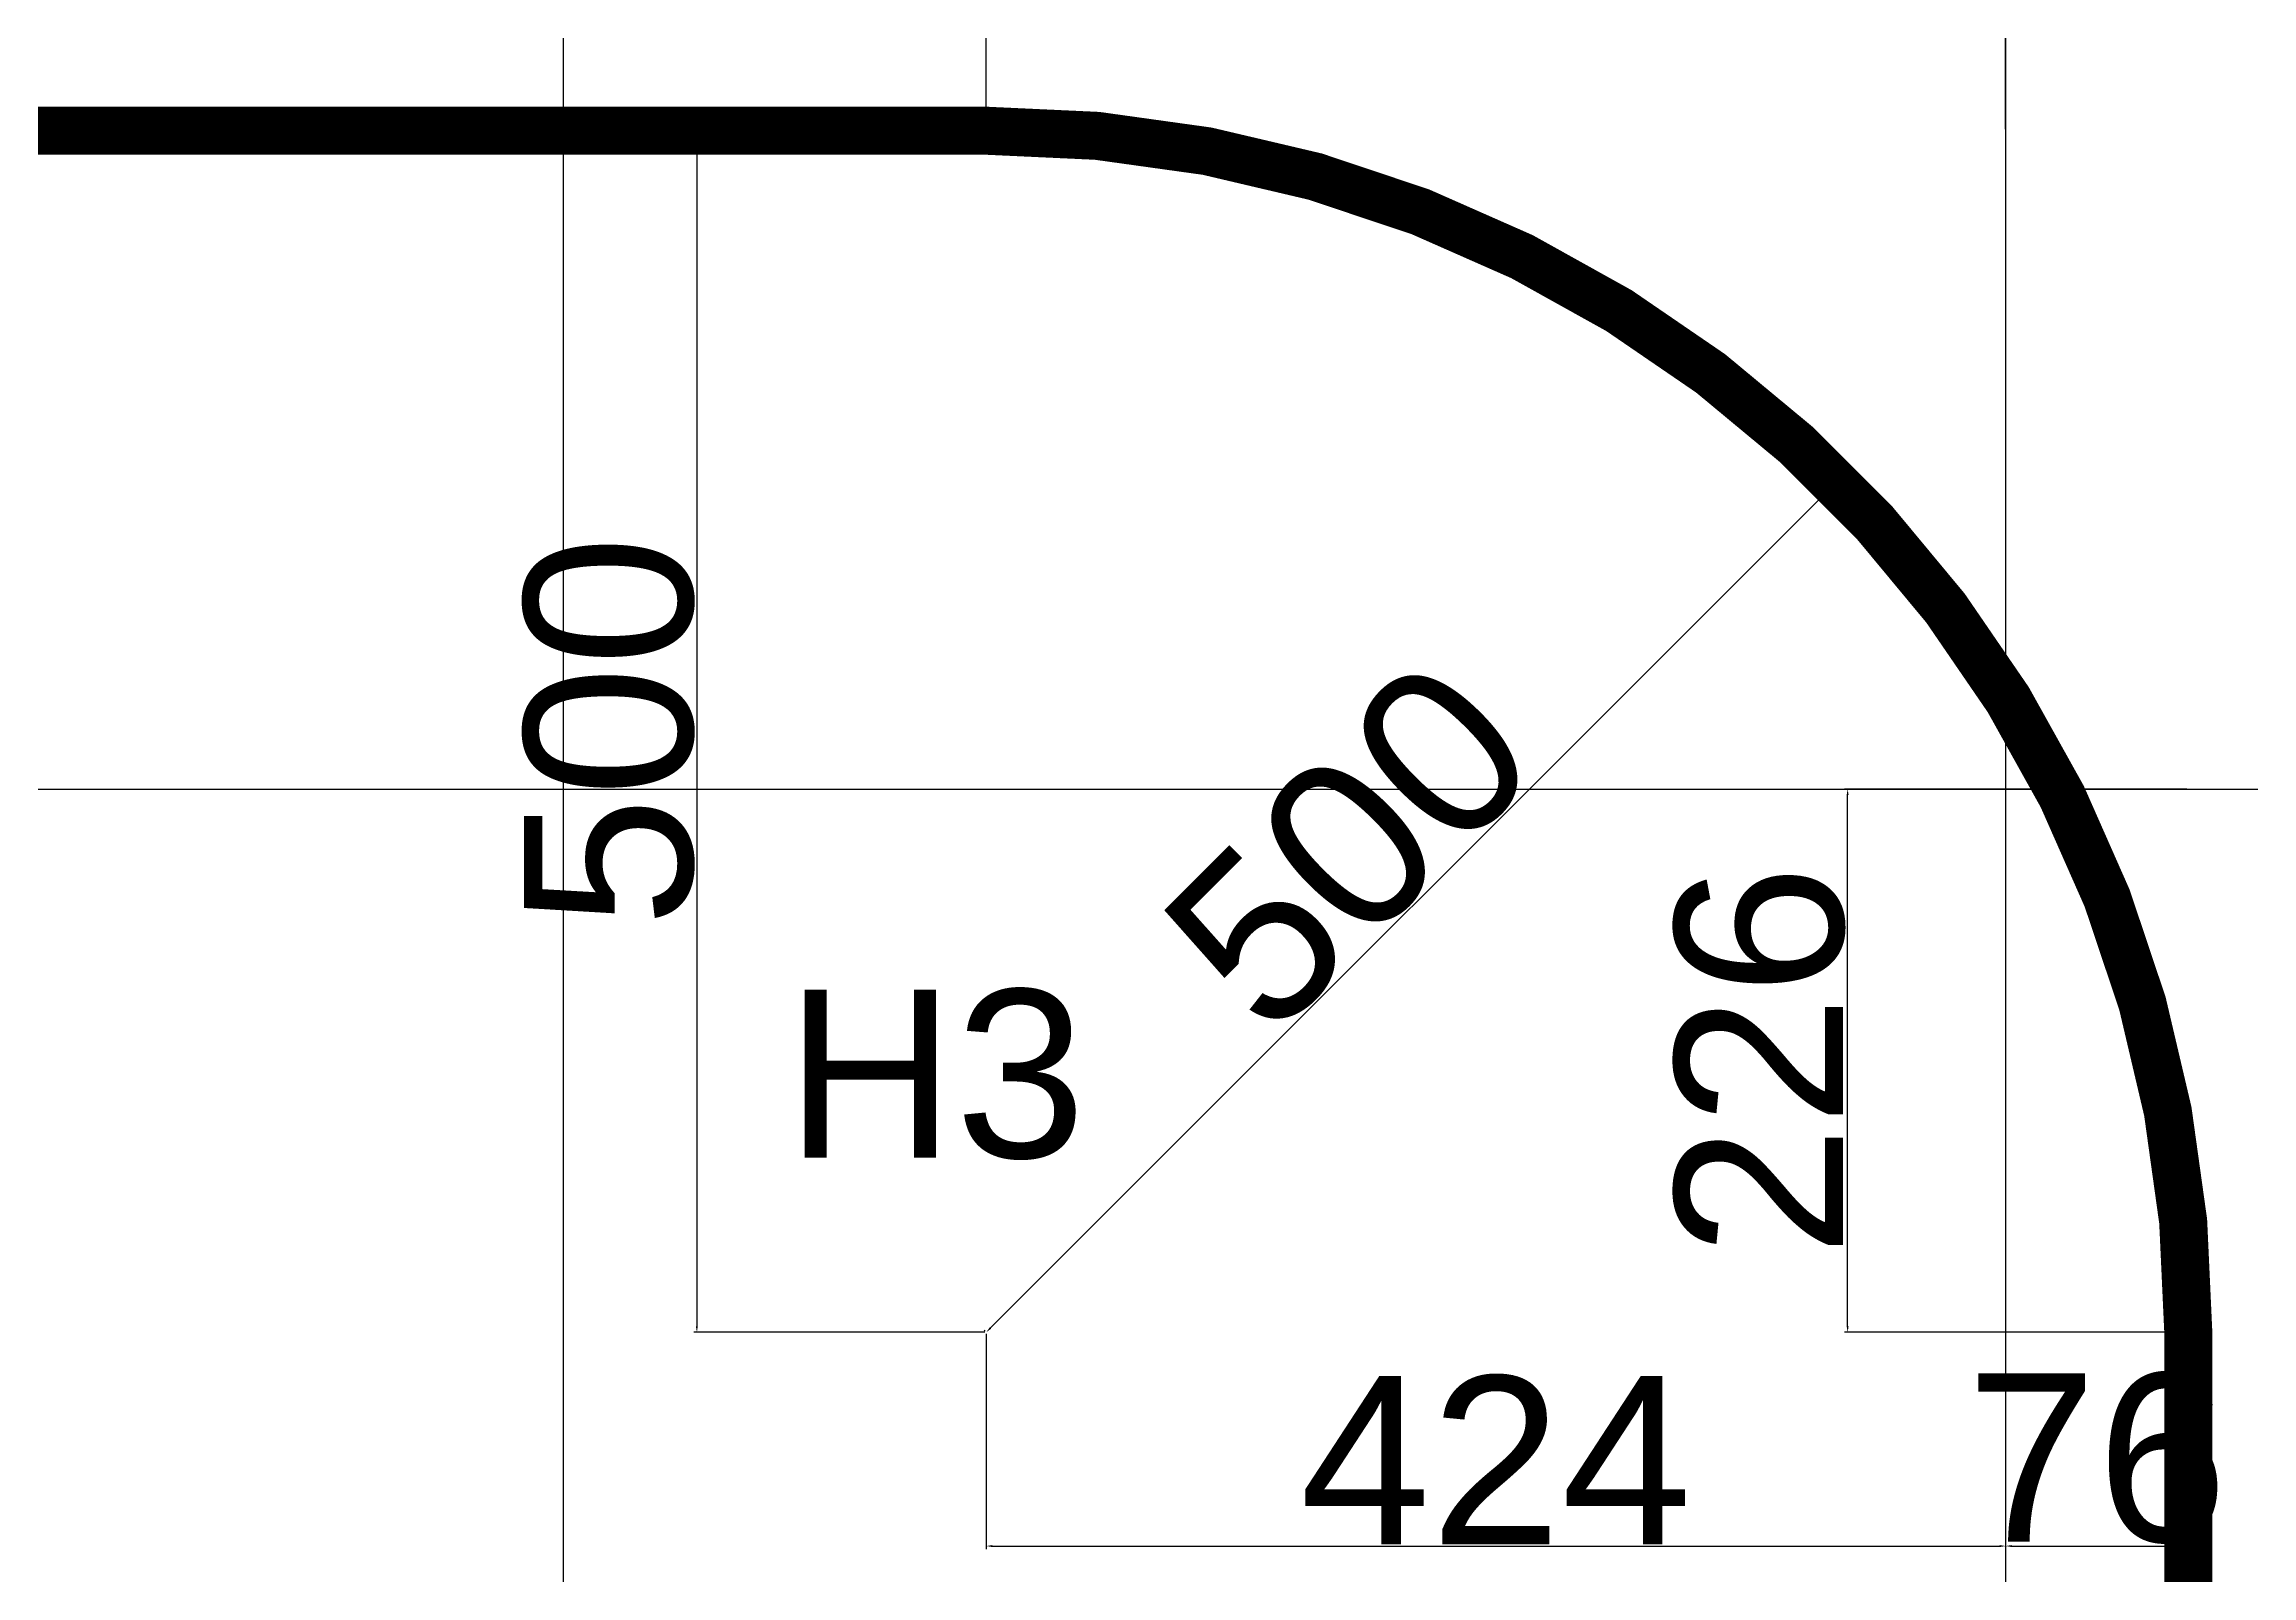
# Model space of a CAD drawing. Header units: millimetres. Extents: x 0 to 6090, y -6000 to 101.
# Drawn here: x 3984 to 4902, y -1527 to -890 of the extents above; entities that cross this region are included whole.
import ezdxf

# ---------------------------------------------------------------- set-up
doc = ezdxf.new("R2010")
doc.units = ezdxf.units.MM
doc.layers.add('high_way', color=7, linetype='Continuous', lineweight=40)
doc.styles.get("Standard").update_dxf_attribs({"font": 'arial.ttf'})
doc.dimstyles.new('ISO-25', dxfattribs={"dimtxt": 2.5, "dimasz": 2.5, "dimexe": 1.25, "dimexo": 0.625, "dimtad": 1, "dimtxsty": 'Standard', "dimcen": 2.5, "dimadec": 0, "dimazin": 0, "dimtfac": 1, "dimtmove": 0, "dimatfit": 3, "dimfxl": 1, "dimarcsym": 0})

# ---------------------------------------------------------------- blocks, each defined once
blk = doc.blocks.new('*U1')
at = {"layer": 'Defpoints'}
blk.add_line((0, 3000), (0, -3000), dxfattribs=at)
blk = doc.blocks.new('*U2')
at = {"layer": 'Defpoints', "color": 0, "linetype": 'ByBlock', "lineweight": -2, "transparency": 16777216}
for p in [(4200, 20), (4800, 20), (4200, 10), (4800, 10), (4200, 0), (4800, 0)]:
    blk.add_blockref('*U1', p, dxfattribs=at)
blk = doc.blocks.new('*U3')
at = {"layer": 'Defpoints'}
blk.add_line((-3000, 0), (3000, 0), dxfattribs=at)
blk = doc.blocks.new('*U4')
at = {"layer": 'Defpoints', "color": 0, "linetype": 'ByBlock', "lineweight": -2, "transparency": 16777216}
for p in [(0, 4800), (10, 4800), (20, 4800), (30, 4800), (40, 4800), (50, 4800), (60, 4800), (70, 4800), (80, 4800), (90, 4800)]:
    blk.add_blockref('*U3', p, dxfattribs=at)
blk = doc.blocks.new('*D20')
at = {"layer": 'Defpoints', "color": 0, "lineweight": -2, "transparency": 16777216}
for p, q in [((4376, -925.38), (4376, -854.93)), ((4378.5, -856.18), (4797.5, -856.18)), ((4800, -925.38), (4800, -854.93))]:
    blk.add_line(p, q, dxfattribs=at)
at = {"layer": 'Defpoints', "color": 0, "transparency": 16777216}
for p in [(4800, -856.18), (4376, -926), (4800, -926)]:
    blk.add_point(p, dxfattribs=at)
for points in [[(4378.5, -855.76), (4378.5, -856.6), (4376, -856.18)], [(4797.5, -855.76), (4797.5, -856.6), (4800, -856.18)]]:
    blk.add_solid(points, dxfattribs=at)
at = {"layer": 'Defpoints', "color": 0, "transparency": 16777216, "insert": (4588, -820.41), "char_height": 2.5, "attachment_point": 5}
blk.add_mtext('{\\H28x;424}', dxfattribs=at)
blk = doc.blocks.new('*D22')
at = {"layer": 'Defpoints', "color": 0, "lineweight": -2, "transparency": 16777216}
for p, q in [((4375.38, -926), (4254.38, -926)), ((4255.63, -928.5), (4255.63, -1423.5)), ((4375.38, -1426), (4254.38, -1426))]:
    blk.add_line(p, q, dxfattribs=at)
at = {"layer": 'Defpoints', "color": 0, "transparency": 16777216}
for p in [(4376, -926), (4255.63, -1426), (4376, -1426)]:
    blk.add_point(p, dxfattribs=at)
for points in [[(4255.21, -928.5), (4256.04, -928.5), (4255.63, -926)], [(4255.21, -1423.5), (4256.04, -1423.5), (4255.63, -1426)]]:
    blk.add_solid(points, dxfattribs=at)
at = {"layer": 'Defpoints', "color": 0, "transparency": 16777216, "insert": (4219.26, -1176), "char_height": 2.5, "attachment_point": 5, "rotation": 90}
blk.add_mtext('{\\H28x;500}', dxfattribs=at)
blk = doc.blocks.new('*D23')
at = {"layer": 'Defpoints', "color": 0, "lineweight": -2, "transparency": 16777216}
for p, q in [((4376, -1426.62), (4376, -1516.25)), ((4800, -1426.62), (4800, -1516.25)), ((4378.5, -1515), (4797.5, -1515))]:
    blk.add_line(p, q, dxfattribs=at)
at = {"layer": 'Defpoints', "color": 0, "transparency": 16777216}
for p in [(4376, -1426), (4800, -1426), (4800, -1515)]:
    blk.add_point(p, dxfattribs=at)
for points in [[(4378.5, -1514.58), (4378.5, -1515.41), (4376, -1515)], [(4797.5, -1514.58), (4797.5, -1515.41), (4800, -1515)]]:
    blk.add_solid(points, dxfattribs=at)
at = {"layer": 'Defpoints', "color": 0, "transparency": 16777216, "insert": (4588, -1479.23), "char_height": 2.5, "attachment_point": 5}
blk.add_mtext('{\\H28x;424}', dxfattribs=at)
blk = doc.blocks.new('*D24')
at = {"layer": 'Defpoints', "color": 0, "lineweight": -2, "transparency": 16777216}
for p, q in [((4377.77, -1424.23), (4727.79, -1074.21)), ((4729.11, -1072), (4728.67, -1071.56)), ((4375.56, -1425.56), (4375.12, -1425.12))]:
    blk.add_line(p, q, dxfattribs=at)
at = {"layer": 'Defpoints', "color": 0, "transparency": 16777216}
for p in [(4729.55, -1072.45), (4729.55, -1072.45), (4376, -1426)]:
    blk.add_point(p, dxfattribs=at)
for points in [[(4727.49, -1073.92), (4728.08, -1074.51), (4729.55, -1072.45)], [(4377.47, -1423.94), (4378.06, -1424.53), (4376, -1426)]]:
    blk.add_solid(points, dxfattribs=at)
at = {"layer": 'Defpoints', "color": 0, "transparency": 16777216, "insert": (4527.06, -1223.51), "char_height": 2.5, "attachment_point": 5, "rotation": 45}
blk.add_mtext('{\\H28x;500}', dxfattribs=at)
blk = doc.blocks.new('*D25')
at = {"layer": 'Defpoints', "color": 0, "lineweight": -2, "transparency": 16777216}
for p, q in [((4875.38, -1200), (4733.04, -1200)), ((4734.29, -1423.5), (4734.29, -1202.5)), ((4875.38, -1426), (4733.04, -1426))]:
    blk.add_line(p, q, dxfattribs=at)
at = {"layer": 'Defpoints', "color": 0, "transparency": 16777216}
for p in [(4734.29, -1200), (4876, -1200), (4876, -1426)]:
    blk.add_point(p, dxfattribs=at)
for points in [[(4733.88, -1202.5), (4734.71, -1202.5), (4734.29, -1200)], [(4733.88, -1423.5), (4734.71, -1423.5), (4734.29, -1426)]]:
    blk.add_solid(points, dxfattribs=at)
at = {"layer": 'Defpoints', "color": 0, "transparency": 16777216, "insert": (4697.93, -1313), "char_height": 2.5, "width": 5.5645, "attachment_point": 5, "rotation": 90}
blk.add_mtext('{\\H28x;226}', dxfattribs=at)
blk = doc.blocks.new('*D26')
at = {"layer": 'Defpoints', "color": 0, "lineweight": -2, "transparency": 16777216}
for p, q in [((4800, -1426.62), (4800, -1516.25)), ((4876, -1426.62), (4876, -1516.25)), ((4802.5, -1515), (4873.5, -1515))]:
    blk.add_line(p, q, dxfattribs=at)
at = {"layer": 'Defpoints', "color": 0, "transparency": 16777216}
for p in [(4800, -1426), (4876, -1426), (4876, -1515)]:
    blk.add_point(p, dxfattribs=at)
for points in [[(4802.5, -1514.58), (4802.5, -1515.41), (4800, -1515)], [(4873.5, -1514.58), (4873.5, -1515.41), (4876, -1515)]]:
    blk.add_solid(points, dxfattribs=at)
at = {"layer": 'Defpoints', "color": 0, "transparency": 16777216, "insert": (4838, -1478.63), "char_height": 2.5, "width": 3.559, "attachment_point": 5}
blk.add_mtext('{\\H28x;76}', dxfattribs=at)

msp = doc.modelspace()

# ---------------------------------------------------------------- linework, layer by layer
at = {"layer": 'high_way', "const_width": 20}
for points in [[(185, -3302.558), (185, -1426, -0.4142136), (1425, -186), (4376, -186, -0.4142136), (5616, -1426), (5616, -4445)], [(555, -1698), (555, -1426, -0.4142136), (1425, -556), (4376, -556, -0.4142136), (5246, -1426), (5246, -1972)], [(1425, -556), (4376, -556, -0.4142136), (5246, -1426), (5246, -1972)], [(925, -1533), (925, -1426, -0.4142136), (1425, -926), (4376, -926, -0.4142136), (4876, -1426), (4876, -1808)], [(4046, -2308), (4376, -2308, 0.4142136), (4876, -1808), (4876, -1426, 0.4142136), (4376, -926), (1425, -926)]]:
    msp.add_lwpolyline(points, format="xyb", dxfattribs=at)

# ---------------------------------------------------------------- block references
at = {"layer": 'Defpoints'}
for name, p in [('*U2', (0, -3000)), ('*U4', (3000, -6000))]:
    msp.add_blockref(name, p, dxfattribs=at)

# ---------------------------------------------------------------- texts
at = {"layer": 'Defpoints', "insert": (4292.471, -1283.392), "char_height": 70, "attachment_point": 1}
msp.add_mtext_dynamic_manual_height_columns('H3', width=115.57479, gutter_width=12.5, heights=[0], dxfattribs=at)

# ---------------------------------------------------------------- dimensions: what is measured, and where the dimension line sits
at = {"layer": 'Defpoints'}
for base, p1, p2, picture, middle in [((4800, -856.18), (4376, -926), (4800, -926), '*D20', (4588, -820.412)), ((4800, -1514.997), (4376, -1426), (4800, -1426), '*D23', (4588, -1479.229))]:
    dim = msp.add_linear_dim(base=base, p1=p1, p2=p2, text='{\\H28x;<>}', dimstyle='ISO-25', dxfattribs=at)
    dim.commit()
    dim.dimension.update_dxf_attribs({"geometry": picture, "text_midpoint": middle})
for base, p1, p2, picture, middle in [((4255.627, -1426), (4376, -926), (4376, -1426), '*D22', (4219.262, -1176)), ((4734.295, -1200), (4876, -1426), (4876, -1200), '*D25', (4697.93, -1313))]:
    dim = msp.add_linear_dim(base=base, p1=p1, p2=p2, angle=90, text='{\\H28x;<>}', dimstyle='ISO-25', dxfattribs=at)
    dim.commit()
    dim.dimension.update_dxf_attribs({"geometry": picture, "text_midpoint": middle})
dim = msp.add_aligned_dim(p1=(4376, -1426), p2=(4729.553, -1072.447), distance=0, text='{\\H28x;<>}', dimstyle='ISO-25', dxfattribs=at)
dim.commit()
dim.dimension.update_dxf_attribs({"geometry": '*D24', "text_midpoint": (4527.063, -1223.509)})
dim = msp.add_linear_dim(base=(4876, -1514.997), p1=(4800, -1426), p2=(4876, -1426), text='{\\H28x;<>}', dimstyle='ISO-25', dxfattribs=at)
dim.commit()
dim.dimension.update_dxf_attribs({"geometry": '*D26', "text_midpoint": (4838, -1514.997), "dimtype": 160})

doc.saveas('drawing.dxf')
